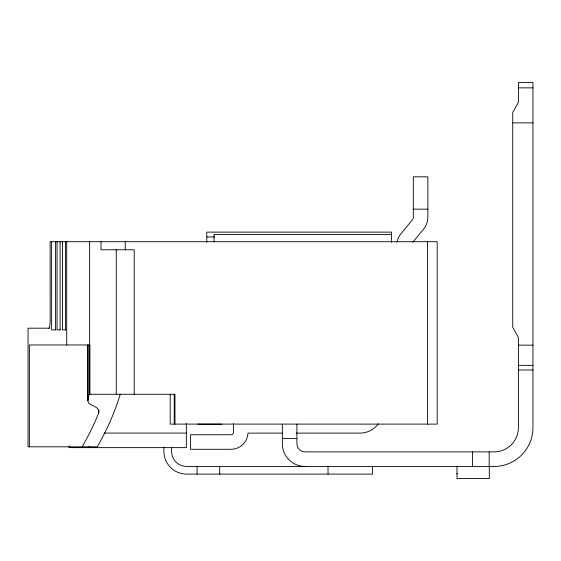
<?xml version="1.0" encoding="UTF-8"?>
<svg xmlns="http://www.w3.org/2000/svg" width="561" height="561" viewBox="0 0 561 561"><rect width="100%" height="100%" fill="white"/><g stroke="black" fill="none" stroke-linecap="round" stroke-linejoin="round"><path stroke-width="0.84" d="M82.165 446.822A1109.23 451.949 -3.8 0 0 98.561 413.289A24.053 9.803 -3.8 0 0 98.89 411.655C98.547 407.524 93.968 406.178 90.784 404.726C86.31 402.84 88.161 397.721 89.15 394.278L174.962 394.278L174.962 424.109M88.911 447.11L89.43 446.437M412.749 242.31L423.639 229.035A18.59 18.59 0 0 0 427.861 217.24L427.861 176.827L413.31 176.827L413.31 217.24A4.039 4.039 0 0 1 412.391 219.807L400.961 233.741A18.59 18.59 0 0 0 397.048 242.149M518.399 87.86L532.95 87.86M512.74 122.866L532.95 122.866M413.31 209.162L427.861 209.162M391.494 234.547L214.036 234.547L214.036 242.015M206.778 236.966L214.66 236.966M49.754 328.192L28.05 328.192L28.05 446.822L97.263 446.822A1126.811 459.108 -3.8 0 0 107.635 426.949A1128.886 459.957 -3.8 0 0 120.222 394.278M55.946 329.889L51.612 329.889L51.612 241.7M60.462 329.889L57.04 329.889L57.04 241.7M65.889 329.889L62.46 329.889L62.46 241.7M518.399 345.155L532.95 345.155M518.399 365.365L532.95 365.365M518.399 369.987L532.95 369.987M221.925 424.186L200.102 424.186A13.745 13.745 0 0 1 197.949 424.018M104.037 433.078L186.357 433.078M282.099 433.12L247.976 433.12A16.977 16.977 0 0 1 231.02 449.291L190.6 449.291L190.6 434.74L231.02 434.74A2.426 2.426 0 0 0 233.446 432.314L233.446 423.723M296.096 433.12L359.959 433.12A22.636 22.636 0 0 0 378.268 423.793M282.351 438.541L296.902 438.541M456.963 473.701L457.755 473.701M489.297 466.429L489.297 478.554L456.963 478.554L456.963 466.429M489.171 451.878L489.171 466.429M472.425 451.878L472.425 466.429M427.517 241.7L427.517 424.109M391.494 242.373L391.494 232.121L206.778 232.121L206.778 242.373M372.49 466.429L372.49 474.108L186.561 474.108A22.636 22.636 0 0 1 163.924 451.472L163.924 447.152M328.024 466.429L328.024 474.108M296.902 424.109L296.902 443.793A8.085 8.085 0 0 0 304.988 451.878L494.15 451.878A24.249 24.249 0 0 0 518.399 427.622L518.399 337.491L512.74 327.308L512.74 112.438L518.399 102.249L518.399 82.446L532.95 82.446L532.95 427.622A38.8 38.8 0 0 1 494.15 466.429L186.561 466.429A14.958 14.958 0 0 1 171.603 451.472L171.603 447.152M282.351 424.109L282.351 443.793A22.636 22.636 0 0 0 304.988 466.429M219.702 466.429L219.702 474.108M197.072 466.429L197.072 474.108M186.357 423.478L186.357 447.629L69.143 447.629L69.143 445.918M174.233 394.278L174.233 424.109M170.193 394.404L170.193 424.109L437.194 424.109L437.194 241.7L50.132 241.7L50.146 320.1A8.127 1.185 90 0 1 48.954 328.164M134.198 394.278L134.198 249.778L100.994 249.778L100.994 241.7M125.243 241.7L125.243 249.778M116.267 249.547L116.267 394.278M98.89 409.923L98.89 411.655M98.561 409.789L98.561 413.289M89.879 394.278L89.879 344.966L29.389 344.966L29.389 446.822M89.627 241.7L89.627 394.278M88 344.966L88 399.748M87.832 344.966L87.832 400.792M66.71 241.7L66.71 344.966M65.504 241.7L65.504 329.889M60.076 241.7L60.076 329.889M55.595 241.7L55.595 329.889"/></g></svg>
